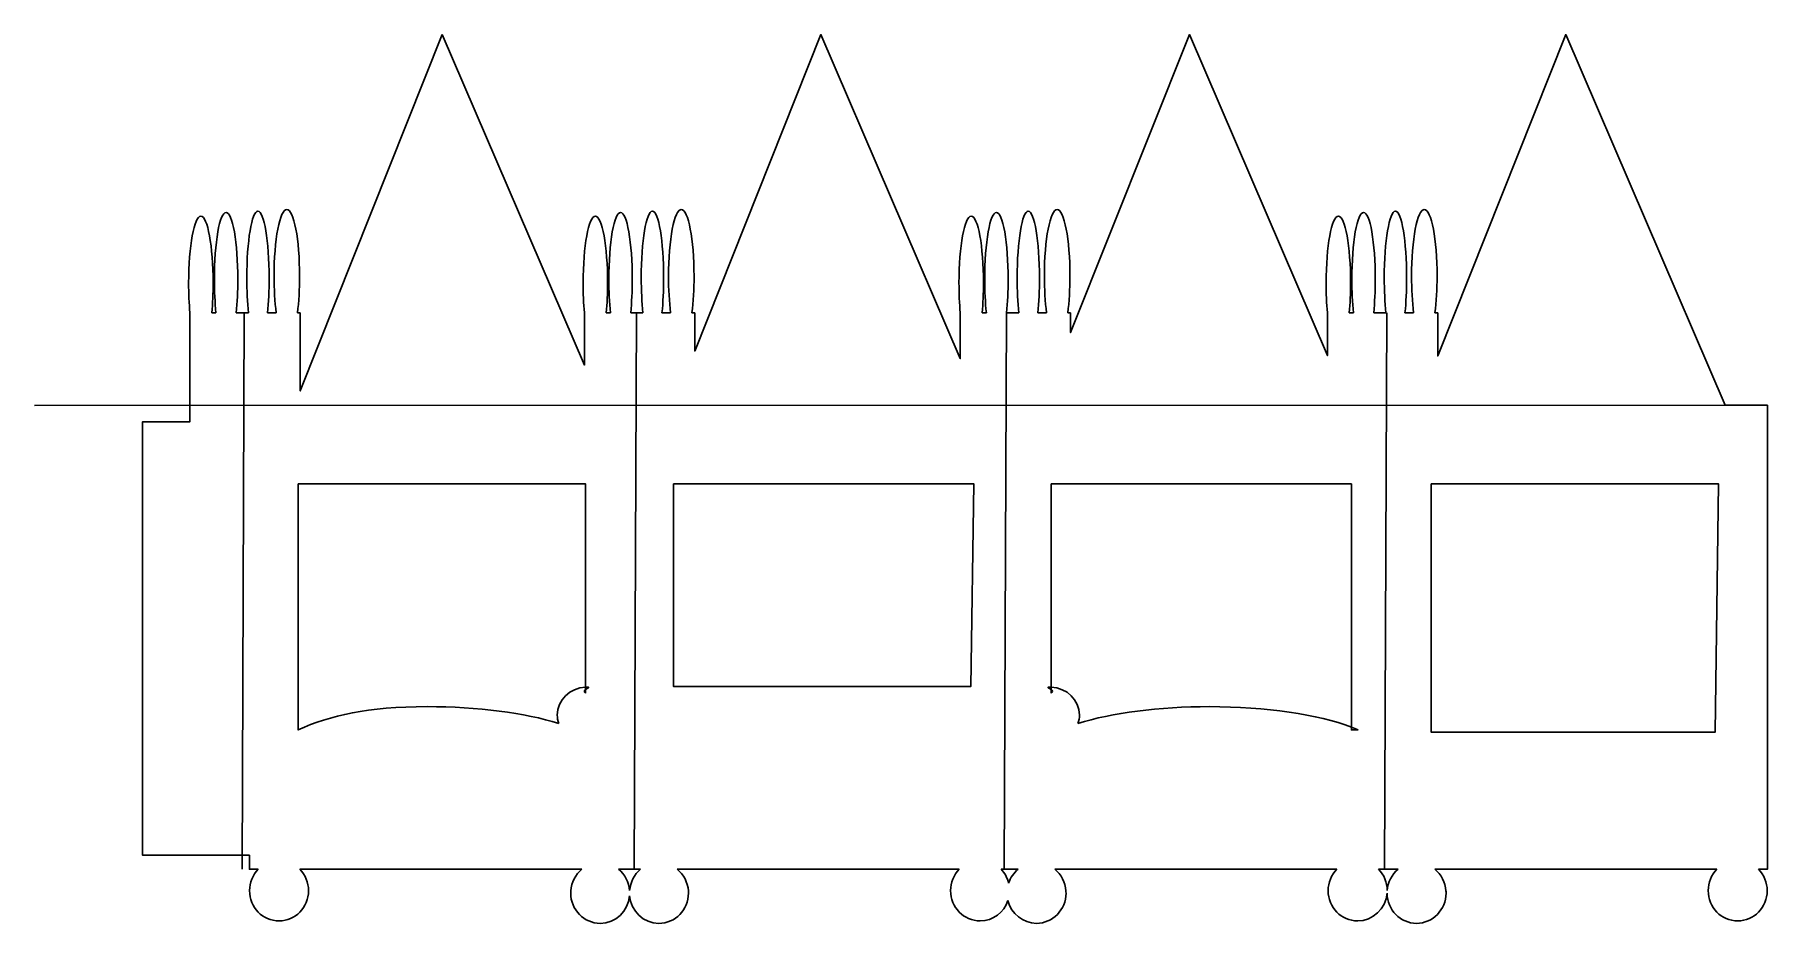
# Model space of a CAD drawing. Extents: x 0.6 to 38, y 6 to 25.2.
import ezdxf

# ---------------------------------------------------------------- set-up
doc = ezdxf.new("R2010")
doc.units = 0
doc.layers.add('decoupe', color=7, linetype='CONTINUOUS')
doc.layers.add('plis', color=7, linetype='CONTINUOUS')

msp = doc.modelspace()

# ---------------------------------------------------------------- linework, layer by layer
at = {"layer": 'decoupe', "color": 5}
for points in [[(9.430623, 25.180561), (6.366156, 17.496628), (6.366156, 19.181244)], [(12.496048, 19.181244), (12.49441, 19.181244), (12.49441, 18.055432), (9.430623, 25.180561)], [(20.604379, 19.181244), (20.602741, 19.181244), (20.602741, 18.192707), (17.598025, 25.180561), (14.875922, 18.355002), (14.875922, 19.181244)], [(28.524444, 19.181244), (28.522806, 19.181244), (28.522806, 18.259429), (25.546662, 25.180561), (22.98412, 18.755202), (22.98412, 19.181244)], [(37.825597, 7.180422), (38.014281, 7.180422), (38.014281, 17.186667), (37.104624, 17.186667), (33.667165, 25.180561), (30.904318, 18.252866), (30.904318, 19.181244)], [(3.986282, 19.181244), (3.984641, 19.181244), (3.984641, 16.83022), (2.96575, 16.83022), (2.96575, 7.481359), (5.269057, 7.481359), (5.269057, 7.180422), (5.457741, 7.180422)], [(4.548094, 19.181244), (4.458128, 19.181244)], [(5.247728, 19.181244), (4.984118, 19.181244)], [(5.846183, 19.181244), (5.659277, 19.181244)], [(13.05786, 19.181244), (12.967894, 19.181244)], [(14.355949, 19.181244), (14.169042, 19.181244)], [(6.322677, 15.489472), (12.521616, 15.489472), (12.521616, 11.106681)], [(6.322677, 10.188422), (6.322677, 15.489472)], [(22.56382, 15.489472), (29.042777, 15.489472), (29.042777, 10.24612)], [(22.56382, 11.10668), (22.56382, 15.489472)], [(12.521616, 11.058555), (12.521616, 11.106683)], [(12.521616, 11.058555), (12.521616, 10.978433)], [(22.56382, 11.106681), (22.56382, 11.058553)], [(22.56382, 10.978431), (22.56382, 11.058553)], [(6.322677, 10.188422), (6.322677, 10.185825), (6.316661, 10.185825)], [(29.188801, 10.185823), (29.042777, 10.185823), (29.042777, 10.24612)], [(6.359457, 7.180422), (12.442725, 7.180422)], [(13.232187, 7.180422), (13.468999, 7.180422), (13.472009, 7.180422), (13.70882, 7.180422)], [(14.498287, 7.180422), (20.581554, 7.180422)], [(21.483266, 7.180422), (21.671949, 7.180422), (21.853249, 7.180422)], [(22.64272, 7.180422), (28.725987, 7.180422)], [(29.627696, 7.180422), (29.81638, 7.180422), (30.05114, 7.180422)], [(30.840613, 7.180422), (36.923881, 7.180422)]]:
    msp.add_lwpolyline(points, dxfattribs=at)
for points in [[(14.41939, 15.489472), (20.898346, 15.489472), (20.828479, 11.11844), (14.41939, 11.11844)], [(30.761711, 15.489472), (36.96065, 15.489472), (36.890783, 10.138379), (30.761711, 10.138379)], [(13.232189, 7.180422)], [(21.483266, 7.180422)], [(29.627696, 7.180422)]]:
    msp.add_lwpolyline(points, close=True, dxfattribs=at)
for points in [[(4.766038, 21.346457), (4.699024, 21.346455), (4.634754, 21.194709), (4.587369, 20.924602)], [(4.944706, 20.924602), (4.897321, 21.194709), (4.833052, 21.346455), (4.766038, 21.346457)], [(5.453639, 21.372571), (5.32036, 21.372555), (5.212318, 20.727237), (5.212315, 19.931193)], [(5.694962, 19.931193), (5.69496, 20.727236), (5.586917, 21.372555), (5.453639, 21.372571)], [(6.076158, 21.409214), (6.003097, 21.409314), (5.933023, 21.25786), (5.881354, 20.988181)], [(6.351527, 19.971254), (6.351522, 20.765293), (6.228247, 21.409027), (6.076158, 21.409214)], [(13.275804, 21.346457), (13.208789, 21.346455), (13.14452, 21.194709), (13.097135, 20.924603)], [(13.454472, 20.924601), (13.407087, 21.194708), (13.342818, 21.346454), (13.275804, 21.346457)], [(13.963404, 21.372571), (13.830126, 21.372553), (13.722083, 20.727236), (13.722081, 19.931193)], [(14.204728, 19.931193), (14.204726, 20.727237), (14.096683, 21.372556), (13.963404, 21.372571)], [(14.585924, 21.409214), (14.512863, 21.409313), (14.442789, 21.257859), (14.39112, 20.98818)], [(14.861293, 19.971254), (14.861288, 20.765294), (14.738013, 21.409028), (14.585924, 21.409214)], [(21.384135, 21.346457), (21.317121, 21.346454), (21.252852, 21.194708), (21.205466, 20.924601)], [(21.562803, 20.924601), (21.515418, 21.194708), (21.451149, 21.346454), (21.384135, 21.346457)], [(22.071736, 21.372571), (21.938457, 21.372556), (21.830414, 20.727237), (21.830412, 19.931193)], [(22.313059, 19.931193), (22.313057, 20.727236), (22.205014, 21.372553), (22.071736, 21.372571)], [(22.694118, 21.409214), (22.542029, 21.409026), (22.418755, 20.765292), (22.41875, 19.971254)], [(22.694258, 21.409214), (22.694258, 21.409214), (22.694118, 21.409214), (22.694118, 21.409214)], [(22.969627, 19.971254), (22.969622, 20.765294), (22.846347, 21.409028), (22.694258, 21.409214)], [(29.304199, 21.346457), (29.237185, 21.346455), (29.172916, 21.194709), (29.125531, 20.924603)], [(29.482868, 20.924601), (29.435482, 21.194708), (29.371213, 21.346454), (29.304199, 21.346457)], [(29.9918, 21.372571), (29.858522, 21.372553), (29.750479, 20.727236), (29.750477, 19.931193)], [(30.233124, 19.931193), (30.233122, 20.727237), (30.125079, 21.372556), (29.9918, 21.372571)], [(30.614319, 21.409214), (30.541259, 21.409313), (30.471184, 21.257859), (30.419515, 20.98818)], [(30.889688, 19.971254), (30.889684, 20.765294), (30.766409, 21.409028), (30.614319, 21.409214)], [(4.222273, 21.264147), (4.07645, 21.264081), (3.958245, 20.61974), (3.958253, 19.824956)], [(4.486294, 19.824956), (4.486301, 20.619741), (4.368097, 21.264082), (4.222273, 21.264147)], [(5.881354, 20.988181), (5.829685, 20.718502), (5.800655, 20.352694), (5.800653, 19.971254)], [(12.732039, 21.264147), (12.586216, 21.26408), (12.468012, 20.61974), (12.468019, 19.824956)], [(12.996059, 19.824956), (12.996067, 20.61974), (12.877862, 21.26408), (12.732039, 21.264147)], [(14.39112, 20.98818), (14.339451, 20.718501), (14.310421, 20.352694), (14.310419, 19.971254)], [(20.84037, 21.264147), (20.694547, 21.26408), (20.576343, 20.61974), (20.57635, 19.824956)], [(21.104391, 19.824956), (21.104399, 20.619741), (20.986194, 21.264083), (20.84037, 21.264147)], [(28.760435, 21.264147), (28.614612, 21.26408), (28.496407, 20.61974), (28.496415, 19.824956)], [(29.024456, 19.824956), (29.024463, 20.619741), (28.906259, 21.264083), (28.760435, 21.264147)], [(30.419515, 20.98818), (30.367846, 20.718501), (30.338817, 20.352694), (30.338815, 19.971254)], [(4.587369, 20.924602), (4.539984, 20.654495), (4.513364, 20.288154), (4.513366, 19.906172)], [(5.01871, 19.906172), (5.018711, 20.288154), (4.992091, 20.654495), (4.944706, 20.924602)], [(13.097135, 20.924603), (13.049749, 20.654496), (13.02313, 20.288155), (13.023131, 19.906172)], [(13.528475, 19.906172), (13.528477, 20.288154), (13.501857, 20.654495), (13.454472, 20.924601)], [(21.205466, 20.924601), (21.158081, 20.654495), (21.131461, 20.288154), (21.131463, 19.906172)], [(21.636806, 19.906172), (21.636808, 20.288154), (21.610188, 20.654495), (21.562803, 20.924601)], [(29.125531, 20.924603), (29.078145, 20.654496), (29.051525, 20.288155), (29.051527, 19.906172)], [(29.556871, 19.906172), (29.556873, 20.288154), (29.530253, 20.654495), (29.482868, 20.924601)], [(3.958253, 19.824956), (3.958297, 19.601433), (3.967894, 19.381039), (3.986282, 19.181244)], [(4.458128, 19.181244), (4.476564, 19.380977), (4.486207, 19.601374), (4.486294, 19.824956)], [(4.513366, 19.906172), (4.513483, 19.651269), (4.525468, 19.401111), (4.548094, 19.181244)], [(4.984118, 19.181244), (5.006696, 19.401188), (5.018633, 19.651341), (5.01871, 19.906172)], [(5.212315, 19.931193), (5.212368, 19.666533), (5.22462, 19.407068), (5.247728, 19.181244)], [(5.659277, 19.181244), (5.68248, 19.406901), (5.694827, 19.666377), (5.694962, 19.931193)], [(5.800653, 19.971254), (5.800724, 19.690353), (5.816552, 19.415712), (5.846183, 19.181244)], [(6.305996, 19.181244), (6.335627, 19.415712), (6.351455, 19.690353), (6.351527, 19.971254)], [(12.468019, 19.824956), (12.468063, 19.601433), (12.47766, 19.381039), (12.496048, 19.181244)], [(12.967894, 19.181244), (12.986329, 19.380977), (12.995973, 19.601374), (12.996059, 19.824956)], [(13.023131, 19.906172), (13.023249, 19.651269), (13.035234, 19.401111), (13.05786, 19.181244)], [(13.493883, 19.181244), (13.516462, 19.401188), (13.528399, 19.651341), (13.528475, 19.906172)], [(13.722081, 19.931193), (13.722134, 19.666533), (13.734386, 19.407068), (13.757494, 19.181244)], [(14.169042, 19.181244), (14.192246, 19.406901), (14.204593, 19.666377), (14.204728, 19.931193)], [(14.310419, 19.971254), (14.31049, 19.690353), (14.326319, 19.415712), (14.355949, 19.181244)], [(14.815762, 19.181244), (14.845392, 19.415711), (14.861221, 19.690353), (14.861293, 19.971254)], [(20.57635, 19.824956), (20.576394, 19.601433), (20.585991, 19.381039), (20.604379, 19.181244)], [(21.076225, 19.181244), (21.09466, 19.380976), (21.104304, 19.601373), (21.104391, 19.824956)], [(21.131463, 19.906172), (21.131581, 19.65127), (21.143565, 19.401112), (21.166191, 19.181244)], [(21.602214, 19.181244), (21.624793, 19.401188), (21.63673, 19.651341), (21.636806, 19.906172)], [(21.830412, 19.931193), (21.830465, 19.666533), (21.842717, 19.407068), (21.865825, 19.181244)], [(22.277374, 19.181244), (22.300577, 19.406902), (22.312924, 19.666377), (22.313059, 19.931193)], [(22.41875, 19.971254), (22.418821, 19.690353), (22.43465, 19.415712), (22.46428, 19.181244)], [(22.92396, 19.181244), (22.953638, 19.415633), (22.969515, 19.69028), (22.969627, 19.971254)], [(28.496415, 19.824956), (28.496459, 19.601433), (28.506056, 19.381039), (28.524444, 19.181244)], [(28.99629, 19.181244), (29.014725, 19.380976), (29.024369, 19.601373), (29.024456, 19.824956)], [(29.051527, 19.906172), (29.051645, 19.651269), (29.063629, 19.401111), (29.086256, 19.181244)], [(29.522279, 19.181244), (29.544858, 19.401188), (29.556795, 19.651341), (29.556871, 19.906172)], [(29.750477, 19.931193), (29.75053, 19.666533), (29.762782, 19.407068), (29.785889, 19.181244)], [(30.197438, 19.181244), (30.220642, 19.406901), (30.232989, 19.666377), (30.233124, 19.931193)], [(30.338815, 19.971254), (30.338886, 19.690353), (30.354714, 19.415712), (30.384345, 19.181244)], [(30.844158, 19.181244), (30.873789, 19.415712), (30.889617, 19.690353), (30.889688, 19.971254)], [(6.366156, 19.181244), (6.366156, 19.181244), (6.305996, 19.181244), (6.305996, 19.181244)], [(13.757494, 19.181244), (13.757494, 19.181244), (13.493883, 19.181244), (13.493883, 19.181244)], [(14.875922, 19.181244), (14.875922, 19.181244), (14.815762, 19.181244), (14.815762, 19.181244)], [(21.166191, 19.181244), (21.166191, 19.181244), (21.076225, 19.181244), (21.076225, 19.181244)], [(21.865825, 19.181244), (21.865825, 19.181244), (21.602214, 19.181244), (21.602214, 19.181244)], [(22.46428, 19.181244), (22.46428, 19.181244), (22.277374, 19.181244), (22.277374, 19.181244)], [(22.98412, 19.181244), (22.98412, 19.181244), (22.92396, 19.181244), (22.92396, 19.181244)], [(29.086256, 19.181244), (29.086256, 19.181244), (28.99629, 19.181244), (28.99629, 19.181244)], [(29.785889, 19.181244), (29.785889, 19.181244), (29.522279, 19.181244), (29.522279, 19.181244)], [(30.384345, 19.181244), (30.384345, 19.181244), (30.197438, 19.181244), (30.197438, 19.181244)], [(30.904318, 19.181244), (30.904318, 19.181244), (30.844158, 19.181244), (30.844158, 19.181244)], [(12.521616, 11.106683), (12.182003, 11.093994), (11.910596, 10.830721), (11.910582, 10.50686)], [(12.521616, 10.978433), (12.477697, 11.011211), (12.494162, 11.037901), (12.521616, 11.058555)], [(12.521616, 11.106681), (12.530118, 11.107031), (12.538463, 11.107913), (12.547047, 11.107913)], [(12.547047, 11.107913), (12.63428, 11.107913), (12.5644, 11.09074), (12.521616, 11.058555)], [(22.56382, 11.058553), (22.521037, 11.090738), (22.451156, 11.107911), (22.538389, 11.107912)], [(22.538389, 11.107912), (22.546974, 11.107912), (22.555319, 11.107002), (22.56382, 11.10668)], [(23.174855, 10.506859), (23.17484, 10.830719), (22.903434, 11.093992), (22.56382, 11.106681)], [(22.56382, 11.058553), (22.591275, 11.0379), (22.607739, 11.01121), (22.56382, 10.978431)], [(9.10535, 10.68693), (7.809311, 10.686876), (7.020361, 10.498948), (6.322677, 10.188422)], [(11.942029, 10.324056), (11.220898, 10.554519), (10.189127, 10.686505), (9.10535, 10.68693)], [(11.910582, 10.50686), (11.911002, 10.444757), (11.92161, 10.38309), (11.942029, 10.324056)], [(25.980087, 10.686929), (24.896309, 10.686509), (23.864538, 10.554518), (23.143407, 10.324054)], [(23.143407, 10.324054), (23.163826, 10.383089), (23.174435, 10.444756), (23.174855, 10.506859)], [(29.042777, 10.24612), (28.328478, 10.52202), (27.19365, 10.686878), (25.980087, 10.686929)], [(6.316661, 10.185825), (6.31865, 10.186714), (6.320687, 10.18754), (6.322677, 10.188422)], [(29.042777, 10.24612), (29.093498, 10.226529), (29.142447, 10.206516), (29.188801, 10.185823)], [(5.457741, 7.180422), (5.339058, 7.05797), (5.272354, 6.892218), (5.272202, 6.719378)], [(6.545132, 6.719378), (6.544943, 6.892238), (6.47819, 7.057993), (6.359457, 7.180422)], [(12.442725, 7.180422), (12.302378, 7.066584), (12.215094, 6.897323), (12.202221, 6.714045)], [(13.470642, 6.722386), (13.456082, 6.902349), (13.369783, 7.068118), (13.232189, 7.180422)], [(13.70882, 7.180422), (13.570485, 7.067765), (13.485288, 6.901548), (13.470642, 6.722386)], [(14.73879, 6.714045), (14.725918, 6.897323), (14.638633, 7.066584), (14.498287, 7.180422)], [(20.581554, 7.180422), (20.462821, 7.057993), (20.396067, 6.892237), (20.395878, 6.719378)], [(21.647885, 6.881947), (21.61981, 6.993768), (21.563905, 7.097222), (21.483266, 7.180422)], [(21.853249, 7.180422), (21.758586, 7.103012), (21.687349, 6.999476), (21.647885, 6.881947)], [(22.883223, 6.714045), (22.870351, 6.897323), (22.783066, 7.066584), (22.64272, 7.180422)], [(28.725987, 7.180422), (28.607254, 7.057993), (28.5405, 6.892238), (28.540312, 6.719378)], [(29.812962, 6.72348), (29.811834, 6.894857), (29.745309, 7.058934), (29.627696, 7.180422)], [(30.05114, 7.180422), (29.913082, 7.067992), (29.827865, 6.902226), (29.812962, 6.72348)], [(31.081117, 6.714045), (31.068232, 6.897323), (30.980959, 7.066584), (30.840613, 7.180422)], [(36.923881, 7.180422), (36.80515, 7.057993), (36.738394, 6.892237), (36.738206, 6.719378)], [(38.011136, 6.719378), (38.010996, 6.892217), (37.944279, 7.05797), (37.825597, 7.180422)], [(5.272202, 6.719378), (5.272208, 6.358113), (5.557166, 6.065258), (5.908667, 6.065275)], [(5.908667, 6.065275), (6.260168, 6.065258), (6.545126, 6.358113), (6.545132, 6.719378)], [(12.200583, 6.667832), (12.200515, 6.306514), (12.485495, 6.013575), (12.837049, 6.013592)], [(12.202221, 6.714045), (12.201143, 6.698665), (12.200597, 6.683252), (12.200583, 6.667832)], [(12.837049, 6.013592), (13.166591, 6.013872), (13.441432, 6.272621), (13.470506, 6.609997)], [(13.470506, 6.609997), (13.498986, 6.275876), (13.771467, 6.013649), (14.103963, 6.013592)], [(14.103963, 6.013592), (14.455516, 6.013575), (14.740496, 6.306514), (14.740428, 6.667832)], [(14.740428, 6.667832), (14.740411, 6.683252), (14.739868, 6.698665), (14.73879, 6.714045)], [(20.395878, 6.719378), (20.395885, 6.358113), (20.680843, 6.065258), (21.032344, 6.065275)], [(21.032344, 6.065275), (21.310486, 6.065262), (21.546393, 6.248905), (21.632987, 6.504443)], [(21.632987, 6.504443), (21.705365, 6.215836), (21.958412, 6.014006), (22.248396, 6.013592)], [(22.248396, 6.013592), (22.599949, 6.013575), (22.884929, 6.306514), (22.884861, 6.667832)], [(22.884861, 6.667832), (22.884844, 6.683252), (22.884301, 6.698665), (22.883223, 6.714045)], [(28.540312, 6.719378), (28.540318, 6.358113), (28.825277, 6.065258), (29.176777, 6.065275)], [(29.176777, 6.065275), (29.506319, 6.065555), (29.78116, 6.324304), (29.810234, 6.661679)], [(29.810234, 6.661679), (29.813419, 6.303282), (30.096812, 6.013653), (30.446289, 6.013592)], [(30.446289, 6.013592), (30.797844, 6.013575), (31.082823, 6.306513), (31.082755, 6.667832)], [(31.082755, 6.667832), (31.082755, 6.683252), (31.082195, 6.698665), (31.081117, 6.714045)], [(36.738206, 6.719378), (36.738211, 6.358113), (37.02317, 6.065258), (37.374671, 6.065275)], [(37.374671, 6.065275), (37.72617, 6.065259), (38.011131, 6.358114), (38.011136, 6.719378)]]:
    msp.add_open_spline(points, degree=3, dxfattribs=at)
at = {"layer": 'plis', "color": 7}
for points in [[(5.158172, 19.181244), (5.109498, 7.180422)], [(13.617485, 19.181244), (13.568811, 7.180422)], [(21.602214, 19.181244), (21.553541, 7.180422)], [(29.802299, 19.181244), (29.753626, 7.180422)], [(37.104624, 17.186667), (0.636436, 17.18376)]]:
    msp.add_lwpolyline(points, dxfattribs=at)

doc.saveas('drawing.dxf')
